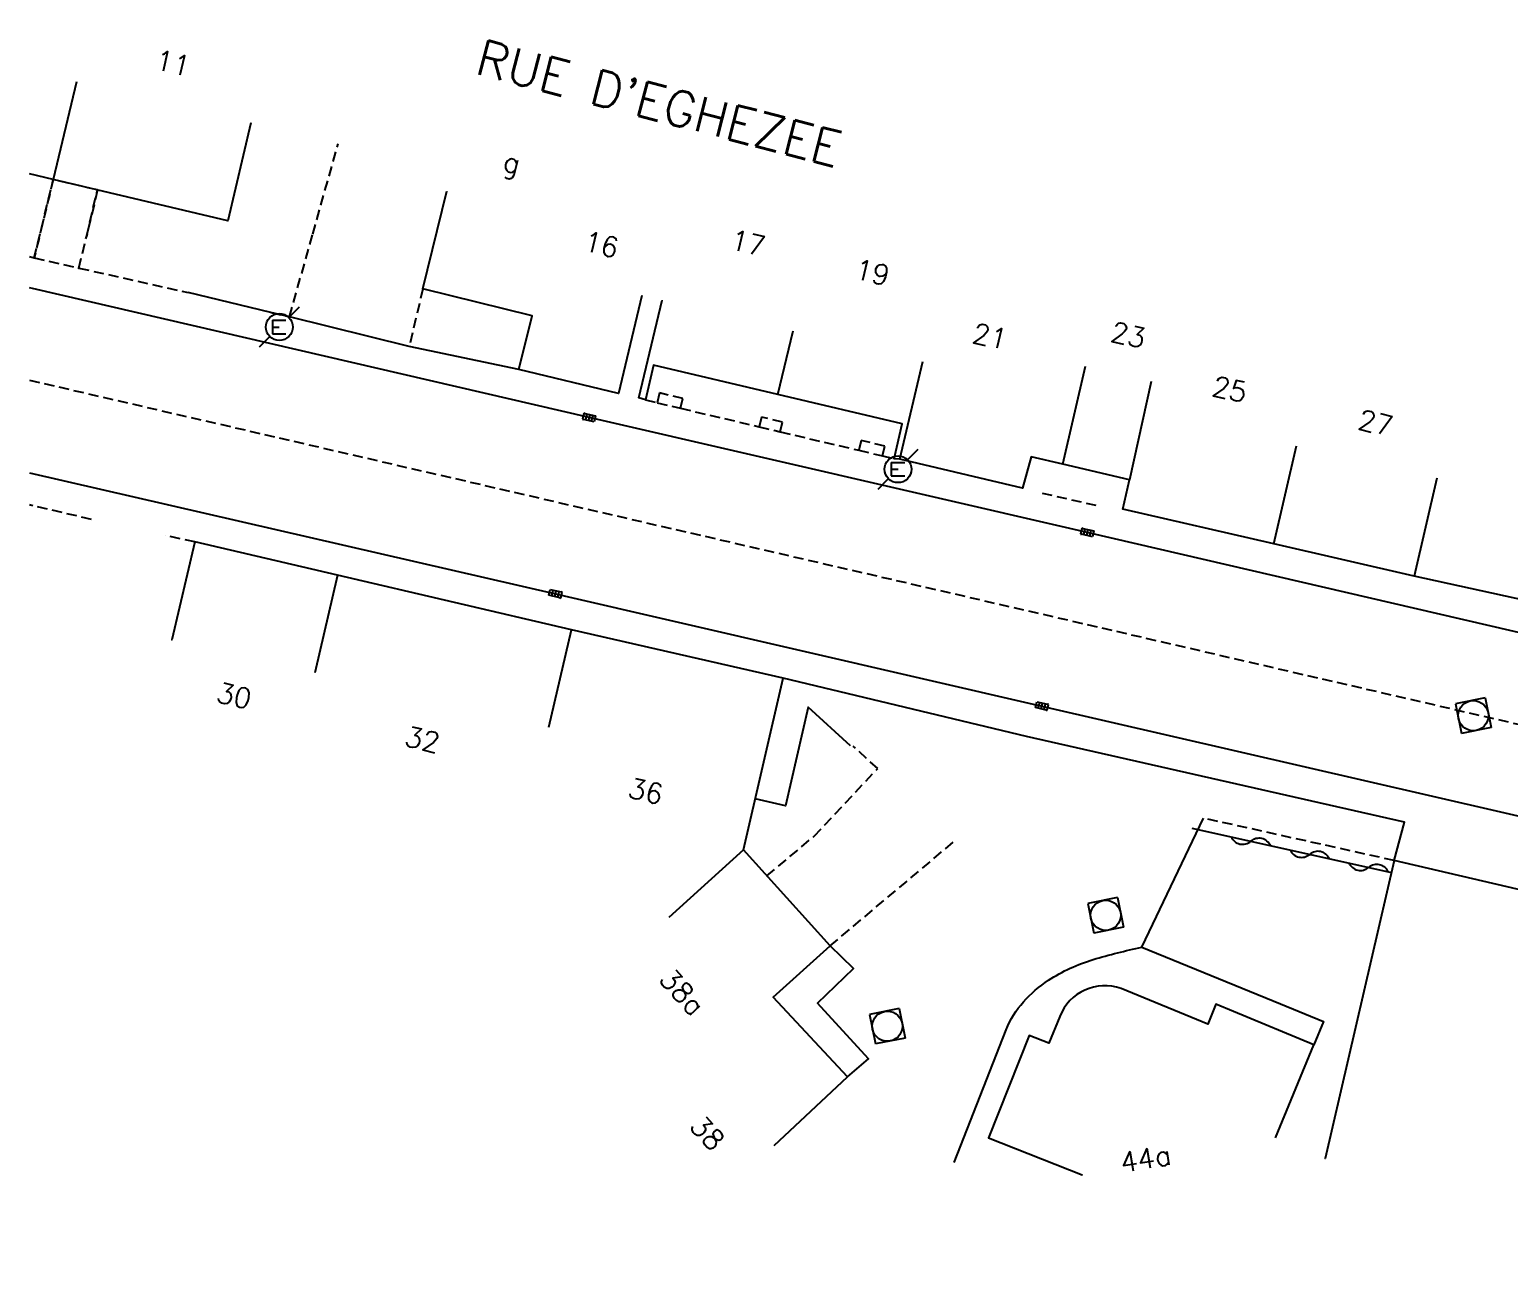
# Model space of a CAD drawing. Header units: millimetres. Extents: x 169000 to 170001, y 126000 to 127001.
# Drawn here: x 169000.7 to 169074.3, y 126711.6 to 126773.2 of the extents above; entities that cross this region are included whole.
import ezdxf
from ezdxf.enums import TextEntityAlignment as Align

# ---------------------------------------------------------------- set-up
doc = ezdxf.new("R2010")
doc.units = ezdxf.units.MM
doc.linetypes.add('DASHED', pattern=[0.75, 0.5, -0.25])
doc.layers.get('0').update_dxf_attribs({"linetype": 'CONTINUOUS'})
for name, color, linetype in [('W0001', 6, 'DASHED'), ('W0008', 7, 'CONTINUOUS'), ('W0100', 7, 'CONTINUOUS'), ('W0112', 1, 'DASHED'), ('W0310', 3, 'CONTINUOUS'), ('W0400', 7, 'CONTINUOUS'), ('W0420', 7, 'CONTINUOUS'), ('W0471', 7, 'CONTINUOUS'), ('W0989', 7, 'CONTINUOUS'), ('W0991', 7, 'CONTINUOUS'), ('W1102', 7, 'CONTINUOUS')]:
    doc.layers.add(name, color=color, linetype=linetype)
doc.styles.get("Standard").update_dxf_attribs({"font": 'romans.shx', "width": 0.85})

# ---------------------------------------------------------------- blocks, each defined once
blk = doc.blocks.new('T400')
for p, q in [((-0.15, 0.3), (0.15, 0.3)), ((-0.15, -0.25), (-0.15, 0.3)), ((-0.15, 0.15), (0.15, 0.15)), ((-0.15, 0), (0.15, 0)), ((0.15, 0.3), (0.15, -0.25)), ((-0.15, -0.15), (0.15, -0.15)), ((-0.15, -0.25), (-0.15, -0.3)), ((-0.15, -0.3), (0.15, -0.3)), ((0.15, -0.3), (0.15, -0.25))]:
    blk.add_line(p, q)
blk = doc.blocks.new('T420')
for p, q in [((0.75, 0.75), (-0.75, 0.75)), ((-0.75, 0.75), (-0.75, -0.75)), ((0.75, 0.75), (0.75, -0.75)), ((0.75, -0.75), (-0.75, -0.75))]:
    blk.add_line(p, q)
blk.add_ellipse((0, 0), major_axis=(-0.53, 0.53), ratio=1, start_param=3.926991, end_param=10.210176)
blk = doc.blocks.new('T471')
for p, q in [((0.500001, 0.500001), (1.000002, 1.000002)), ((-0.333334, 0.333334), (-0.333334, -0.333334)), ((-0.333334, 0.333334), (0.333334, 0.333334)), ((-0.333334, 0), (0, 0)), ((-0.500001, -0.500001), (-1.000002, -1.000002)), ((-0.333334, -0.333334), (0.333334, -0.333334))]:
    blk.add_line(p, q)
blk.add_ellipse((0, 0), major_axis=(0.471405, 0.471405), ratio=1, start_param=5.497787144, end_param=11.780972451)
blk = doc.blocks.new('t310o')
at = {"color": 0, "linetype": 'Continuous'}
for centre, start, end in [((-0.5, 0.375), 216.8699, 323.1304), ((0.5, -0.375), 36.8699, 143.1303)]:
    blk.add_arc(centre, 0.625, start, end, dxfattribs=at)

msp = doc.modelspace()

# ---------------------------------------------------------------- linework, layer by layer
at = {"layer": 'W0001', "flags": 128}
msp.add_lwpolyline([(169000.68, 126755.796), (169027.677, 126749.557), (169052.167, 126743.906), (169080.791, 126737.284), (169108.614, 126730.876), (169129.667, 126726.038, -0.0005), (169133.041, 126725.258, -0.0001), (169136.414, 126724.474, 0.0002), (169139.787, 126723.691, 0.0006), (169143.161, 126722.914), (169158.155, 126719.483, 0.0026), (169162.648, 126718.469, 0.0093), (169167.163, 126717.563, 0.0132), (169171.962, 126716.834, 0.013), (169176.797, 126716.358, 0.0151), (169181.268, 126716.161, 0.0216), (169185.733, 126716.292, 0.0236), (169190.56, 126716.895, 0.0165), (169195.334, 126717.884, 0.0149), (169200.512, 126719.286, 0.0162), (169205.585, 126721.004, 0.0102), (169209.543, 126722.594, 0.004), (169213.459, 126724.298, 0.0075), (169217.533, 126726.15, 0.0207), (169221.489, 126728.226, 0.0319), (169225.972, 126731.249, 0.0306), (169230.046, 126734.809, 0.0155), (169232.146, 126737.019, 0.0124), (169234.119, 126739.343, 0.0092), (169235.992, 126741.754, 0.0061), (169237.791, 126744.222, 0.0048), (169239.525, 126746.706, 0.0053), (169241.206, 126749.222, 0.0058), (169242.83, 126751.772, 0.0063), (169244.391, 126754.358, 0.01), (169246.967, 126758.972, 0.0071), (169249.386, 126763.676, 0.0043), (169251.699, 126768.44, 0.0014), (169253.959, 126773.234), (169253.959, 126773.234)], format="xyb", dxfattribs=at)
at = {"layer": 'W0008'}
msp.add_line((169056.01, 126727.588), (169059.083, 126734.01), dxfattribs=at)
for points in [[(169204.471, 126725.369, -0.0206), (169199.509, 126723.622, -0.0171), (169194.397, 126722.243, -0.0187), (169189.294, 126721.233, -0.0258), (169184.14, 126720.682, -0.0231), (169179.399, 126720.664, -0.0159), (169174.662, 126721.016, -0.0101), (169170.956, 126721.476, -0.0108), (169167.277, 126722.091, -0.0078), (169163.626, 126722.85, -0.0012), (169159.988, 126723.676), (169146.656, 126726.706), (169130.851, 126730.344), (169109.554, 126735.263), (169081.403, 126741.707), (169053.293, 126748.224), (169028.512, 126753.937), (169000.82, 126760.364), (169000.68, 126760.397)], [(169000.68, 126751.195), (169026.843, 126745.175), (169051.042, 126739.59), (169080.18, 126732.866), (169107.673, 126726.488), (169128.482, 126721.728), (169129.317, 126721.522), (169134.039, 126720.437, -0.0015), (169136.851, 126719.778, 0.0015), (169139.664, 126719.12), (169156.322, 126715.29, 0.0037), (169161.671, 126714.091, 0.0095), (169167.048, 126713.034, 0.0149), (169172.966, 126712.176, 0.0176), (169178.93, 126711.704, 0.0157), (169183.136, 126711.649, 0.0205), (169187.328, 126711.897, 0.0209), (169191.823, 126712.558, 0.013), (169196.271, 126713.523, 0.0126), (169201.534, 126714.931, 0.0159)], [(169046.669, 126716.889), (169049.258, 126723.488, -0.0868), (169050.119, 126724.87, -0.0653), (169051.368, 126725.952, -0.0704), (169053.596, 126726.981, -0.0228), (169056.01, 126727.588), (169062.916, 126724.771), (169065.047, 126723.902), (169064.571, 126722.734), (169064.571, 126722.734)]]:
    msp.add_lwpolyline(points, format="xyb", dxfattribs=at)
for points in [[(169025.016, 126756.328), (169019.568, 126757.473), (169013.605, 126758.942), (169012.681, 126759.17), (169008.561, 126760.158), (169008.561, 126760.158)], [(169068.572, 126731.903), (169069.082, 126733.816), (169050.27, 126738.079), (169038.165, 126740.974), (169038.165, 126740.974)], [(169041.524, 126737.615), (169039.416, 126739.527), (169038.292, 126734.618), (169036.776, 126734.968), (169036.776, 126734.968)], [(169041.369, 126721.143), (169042.414, 126722.039), (169039.881, 126724.808), (169041.662, 126726.534), (169040.504, 126727.663), (169040.504, 126727.663)]]:
    msp.add_lwpolyline(points, dxfattribs=at)
at = {"layer": 'W0100'}
for points in [[(169011.686, 126768.589), (169010.535, 126763.723), (169001.858, 126765.776), (169000.68, 126766.056)], [(169031.135, 126760.002), (169029.969, 126755.14), (169025.016, 126756.328), (169025.674, 126758.996), (169020.24, 126760.339), (169021.44, 126765.193), (169021.44, 126765.193)], [(169080.772, 126743.587), (169069.562, 126746.048), (169062.579, 126747.662), (169055.066, 126749.383), (169055.401, 126750.845), (169052.08, 126751.622), (169050.513, 126751.983), (169050.074, 126750.424), (169043.964, 126751.866), (169043.696, 126751.892), (169044.093, 126753.617), (169031.723, 126756.535), (169031.316, 126754.812), (169030.981, 126754.919), (169032.153, 126759.78), (169032.153, 126759.78)], [(169037.713, 126717.733), (169041.369, 126721.143), (169037.675, 126725.104), (169040.504, 126727.663), (169036.19, 126732.433), (169038.165, 126740.974), (169027.633, 126743.385), (169015.996, 126746.093), (169008.9, 126747.748), (169007.764, 126742.879), (169007.764, 126742.879)], [(169109.505, 126714.214), (169114.376, 126713.085), (169116.643, 126722.867), (169110.02, 126724.382), (169102.988, 126725.993), (169096.217, 126727.6), (169095.738, 126725.579), (169068.572, 126731.903), (169065.124, 126717.091), (169065.124, 126717.091)]]:
    msp.add_lwpolyline(points, dxfattribs=at)
msp.add_lwpolyline([(169062.655, 126718.115), (169064.571, 126722.734), (169060.563, 126724.396), (169059.685, 126724.761), (169059.293, 126723.767), (169054.99, 126725.535, 0.4035), (169051.927, 126724.146), (169051.387, 126722.819), (169050.398, 126723.207), (169048.387, 126718.118), (169053.036, 126716.28), (169053.036, 126716.28)], format="xyb", dxfattribs=at)
at = {"layer": 'W0112'}
for p, q in [((169004.058, 126765.256), (169003.504, 126762.919)), ((169003.136, 126761.374), (169008.561, 126760.158)), ((169020.24, 126760.339), (169019.568, 126757.473)), ((169031.316, 126754.812), (169031.904, 126754.674)), ((169033.068, 126754.399), (169036.975, 126753.478)), ((169038.026, 126753.23), (169041.927, 126752.31)), ((169043.104, 126752.032), (169043.696, 126751.892)), ((169051.048, 126750.183), (169053.889, 126749.541)), ((169003.757, 126748.873), (169000.68, 126749.589)), ((169008.9, 126747.748), (169007.435, 126748.073)), ((169068.572, 126731.903), (169059.083, 126734.01)), ((169040.504, 126727.663), (169046.674, 126732.852))]:
    msp.add_line(p, q, dxfattribs=at)
for points in [[(169012.681, 126759.17), (169013.605, 126758.942), (169014.765, 126763.058), (169016.033, 126767.559), (169016.033, 126767.559)], [(169000.68, 126761.951), (169000.911, 126761.884), (169001.858, 126765.776), (169001.858, 126765.776)], [(169000.911, 126761.884), (169003.136, 126761.374), (169003.504, 126762.919), (169004.058, 126765.256), (169001.858, 126765.776), (169000.911, 126761.884), (169000.911, 126761.884)], [(169033.183, 126754.886), (169032.019, 126755.16), (169031.904, 126754.674), (169033.068, 126754.399), (169033.183, 126754.886), (169033.183, 126754.886)], [(169036.975, 126753.478), (169038.026, 126753.23), (169038.141, 126753.716), (169037.09, 126753.964), (169036.975, 126753.478), (169036.975, 126753.478)], [(169041.927, 126752.31), (169043.104, 126752.032), (169043.219, 126752.518), (169042.042, 126752.796), (169041.927, 126752.31), (169041.927, 126752.31)], [(169037.359, 126731.14), (169039.709, 126733.116), (169042.871, 126736.479), (169041.656, 126737.594), (169041.656, 126737.594)]]:
    msp.add_lwpolyline(points, dxfattribs=at)
at = {"layer": 'W0310'}
msp.add_line((169058.506, 126733.512), (169068.433, 126731.308), dxfattribs=at)
at = {"layer": 'W1102'}
for p, q in [((169003.009, 126770.642), (169001.858, 126765.776)), ((169037.908, 126755.076), (169038.658, 126758.25)), ((169043.964, 126751.866), (169045.113, 126756.732)), ((169052.08, 126751.622), (169053.214, 126756.492)), ((169056.481, 126755.727), (169055.401, 126750.845)), ((169062.579, 126747.662), (169063.705, 126752.534)), ((169070.691, 126750.931), (169069.562, 126746.048)), ((169015.996, 126746.093), (169014.871, 126741.234)), ((169026.512, 126738.539), (169027.633, 126743.385)), ((169036.19, 126732.433), (169032.482, 126729.079))]:
    msp.add_line(p, q, dxfattribs=at)

# ---------------------------------------------------------------- block references
at = {"layer": 'W0310', "rotation": 347.4820708377406}
for p in [(169061.435, 126732.862), (169064.363, 126732.212), (169067.292, 126731.562)]:
    msp.add_blockref('t310o', p, dxfattribs=at)
at = {"layer": 'W0400'}
for p, rotation in [((169028.512, 126753.937), 256.9334), ((169053.293, 126748.224), 257.0169), ((169026.843, 126745.175), 77.04280000000001), ((169051.042, 126739.59), 77.0066)]:
    msp.add_blockref('T400', p, dxfattribs=dict(at, rotation=rotation))
at = {"layer": 'W0420', "rotation": 11.4267}
for p in [(169072.499, 126739.112), (169054.212, 126729.182), (169043.35, 126723.664)]:
    msp.add_blockref('T420', p, dxfattribs=at)
at = {"layer": 'W0471'}
for p in [(169013.102, 126758.44), (169043.882, 126751.366)]:
    msp.add_blockref('T471', p, dxfattribs=at)

# ---------------------------------------------------------------- texts
at = {"layer": 'W0989'}
msp.add_text("RUE D'EGHEZEE", height=1.75, rotation=345.45722, dxfattribs=at).set_placement((169031.998, 126769.577), align=Align.MIDDLE)
at = {"layer": 'W0991'}
for s, rotation, p in [('11', 346.68969, (169007.808, 126771.562)), ('g', 346.11347, (169024.637, 126766.463)), ('16', 346.51459, (169029.125, 126762.541)), ('17', 346.72737, (169036.422, 126762.619)), ('19', 346.72783, (169042.607, 126761.16)), ('21', 347.03498, (169048.455, 126757.98)), ('23', 346.81951, (169055.337, 126758.049)), ('25', 347.10005, (169060.385, 126755.346)), ('27', 346.98735, (169067.647, 126753.675)), ('30', 346.87177, (169010.858, 126740.103)), ('32', 346.90111, (169020.228, 126737.921)), ('36', 347.10615, (169031.337, 126735.356)), ('38a', 312.12482, (169033.155, 126725.353)), ('38', 313.00475, (169034.403, 126718.35)), ('44a', 9.50034, (169056.197, 126717.08))]:
    msp.add_text(s, height=1, rotation=rotation, dxfattribs=at).set_placement(p, align=Align.MIDDLE)

doc.saveas('drawing.dxf')
